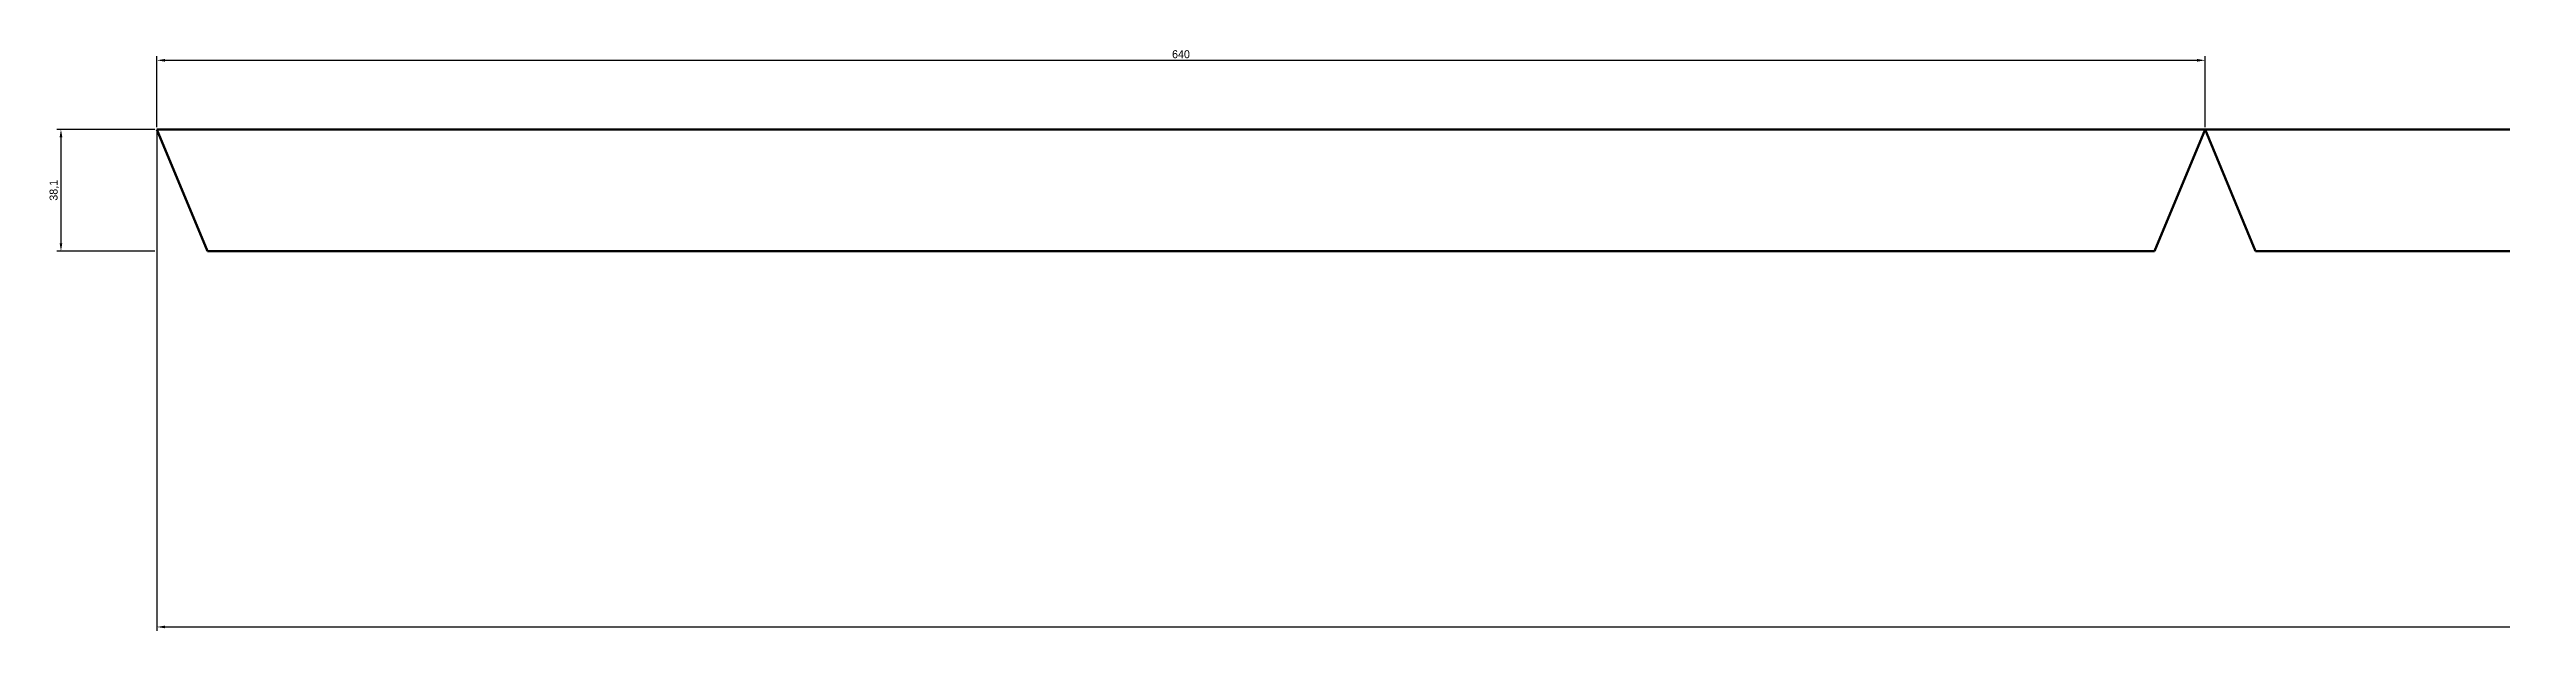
# Model space of a CAD drawing. Header units: millimetres. Extents: x 597 to 10144, y 3302 to 4396.
# Drawn here: x 597 to 1363, y 3866 to 4048 of the extents above; entities that cross this region are included whole.
import ezdxf

# ---------------------------------------------------------------- set-up
doc = ezdxf.new("R2010")
doc.units = ezdxf.units.MM
doc.layers.add('Dark', color=2, linetype='Continuous', lineweight=60)
doc.layers.add('Medium', color=6, linetype='Continuous', lineweight=20)
doc.dimstyles.new('ISO-25', dxfattribs={"dimtxt": 2.5, "dimasz": 2.5, "dimexe": 1.25, "dimexo": 0.625, "dimtad": 1, "dimtxsty": 'Standard', "dimcen": 2.5, "dimadec": 0, "dimazin": 0, "dimtfac": 1, "dimtmove": 0, "dimatfit": 3, "dimfxl": 1, "dimarcsym": 0})

# ---------------------------------------------------------------- blocks, each defined once
blk = doc.blocks.new('*D13')
at = {"layer": 'Defpoints', "color": 0}
for p in [(630.41, 4022.45), (600.44, 3984.35), (630.41, 3984.35)]:
    blk.add_point(p, dxfattribs=at)
at = {"layer": 'Medium', "color": 0, "lineweight": -2}
for p, q in [((629.79, 4022.45), (599.19, 4022.45)), ((600.44, 4019.95), (600.44, 3986.85)), ((629.79, 3984.35), (599.19, 3984.35))]:
    blk.add_line(p, q, dxfattribs=at)
at = {"layer": 'Medium', "color": 0}
for points in [[(600.02, 4019.95), (600.86, 4019.95), (600.44, 4022.45)], [(600.02, 3986.85), (600.86, 3986.85), (600.44, 3984.35)]]:
    blk.add_solid(points, dxfattribs=at)
at = {"layer": 'Medium', "color": 0, "insert": (598.36, 4003.4), "char_height": 2.5, "attachment_point": 5, "rotation": 90}
blk.add_mtext('38,1', dxfattribs=at)
blk = doc.blocks.new('*D14')
at = {"layer": 'Defpoints', "color": 0}
for p in [(1270.41, 4044.03), (630.41, 4022.45), (1270.41, 4022.45)]:
    blk.add_point(p, dxfattribs=at)
at = {"layer": 'Medium', "color": 0, "lineweight": -2}
for p, q in [((630.41, 4023.08), (630.41, 4045.28)), ((632.91, 4044.03), (1267.91, 4044.03)), ((1270.41, 4023.08), (1270.41, 4045.28))]:
    blk.add_line(p, q, dxfattribs=at)
at = {"layer": 'Medium', "color": 0}
for points in [[(632.91, 4044.45), (632.91, 4043.61), (630.41, 4044.03)], [(1267.91, 4044.45), (1267.91, 4043.61), (1270.41, 4044.03)]]:
    blk.add_solid(points, dxfattribs=at)
at = {"layer": 'Medium', "color": 0, "insert": (950.41, 4045.91), "char_height": 2.5, "attachment_point": 5}
blk.add_mtext('640', dxfattribs=at)
blk = doc.blocks.new('*D17')
at = {"layer": 'Defpoints', "color": 0}
for p in [(630.41, 4022.45), (3790.41, 4022.45), (3790.41, 3866.93)]:
    blk.add_point(p, dxfattribs=at)
at = {"layer": 'Medium', "color": 0, "lineweight": -2}
for p, q in [((630.41, 4021.83), (630.41, 3865.68)), ((3790.41, 4021.83), (3790.41, 3865.68)), ((632.91, 3866.93), (3787.91, 3866.93))]:
    blk.add_line(p, q, dxfattribs=at)
at = {"layer": 'Medium', "color": 0}
for points in [[(632.91, 3867.35), (632.91, 3866.52), (630.41, 3866.93)], [(3787.91, 3867.35), (3787.91, 3866.52), (3790.41, 3866.93)]]:
    blk.add_solid(points, dxfattribs=at)
at = {"layer": 'Medium', "color": 0, "insert": (2210.41, 3868.81), "char_height": 2.5, "attachment_point": 5}
blk.add_mtext('3160', dxfattribs=at)

msp = doc.modelspace()

# ---------------------------------------------------------------- linework, layer by layer
at = {"layer": 'Dark'}
for p, q in [((630.414, 4022.452), (646.195, 3984.352)), ((1270.414, 4022.452), (1254.632, 3984.352)), ((1270.414, 4022.452), (1286.195, 3984.352))]:
    msp.add_line(p, q, dxfattribs=at)
for points in [[(630.414, 4022.452), (3790.414, 4022.452)], [(1254.632, 3984.352), (646.195, 3984.352)], [(1404.632, 3984.352), (1286.195, 3984.352)]]:
    msp.add_lwpolyline(points, dxfattribs=at)

# ---------------------------------------------------------------- dimensions: what is measured, and where the dimension line sits
at = {"layer": 'Medium'}
for base, p2, picture, middle in [((1270.414, 4044.03), (1270.414, 4022.452), '*D14', (950.414, 4045.905)), ((3790.414, 3866.935), (3790.414, 4022.452), '*D17', (2210.414, 3868.81))]:
    dim = msp.add_linear_dim(base=base, p1=(630.414, 4022.452), p2=p2, dimstyle='ISO-25', dxfattribs=at)
    dim.commit()
    dim.dimension.update_dxf_attribs({"geometry": picture, "text_midpoint": middle})
dim = msp.add_aligned_dim(p1=(630.414, 4022.452), p2=(630.414, 3984.352), distance=-29.972, dimstyle='ISO-25', dxfattribs=at)
dim.commit()
dim.dimension.update_dxf_attribs({"geometry": '*D13', "text_midpoint": (598.358, 4003.402)})

doc.saveas('drawing.dxf')
